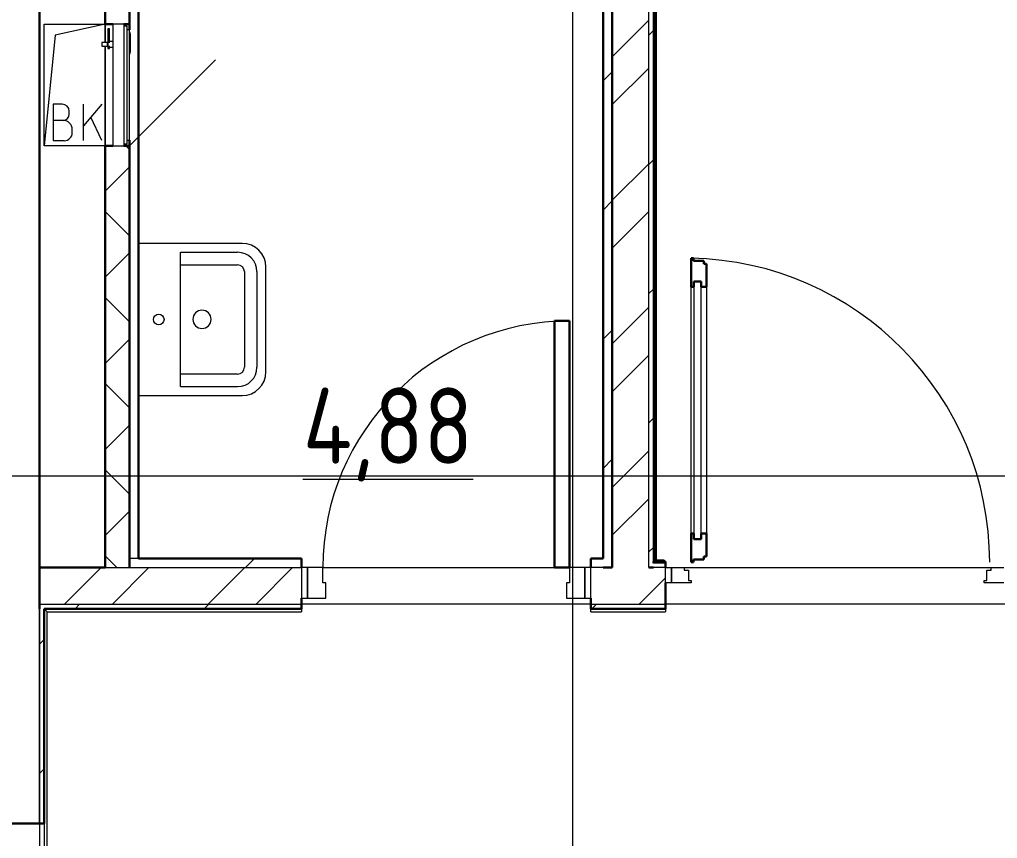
# Model space of a CAD drawing. Header units: millimetres. Extents: x -259809 to 472825, y -397243 to 31861.
# Drawn here: x 274856 to 278066, y -336042 to -333352 of the extents above; entities that cross this region are included whole.
import ezdxf

# ---------------------------------------------------------------- set-up
doc = ezdxf.new("R2010")
doc.units = ezdxf.units.MM
doc.linetypes.add('ADSK_Линия сетки', pattern=[25, 20, -2.5, 0, -2.5])
for name, color, linetype, lineweight in [('Двери', 252, 'Continuous', 9), ('Марки помещений', 252, 'Continuous', 20), ('Обобщенные модели', 252, 'Continuous', 18), ('Оборудование', 8, 'Continuous', 18), ('Ограждение', 252, 'Continuous', 9), ('Оси', 252, 'Continuous', 9), ('Стены внутренние', 252, 'Continuous', 18), ('Стены наружные', 252, 'Continuous', 18), ('Стены штриховка', 7, 'Continuous', 9)]:
    doc.layers.add(name, color=color, linetype=linetype, lineweight=lineweight)
doc.layers.add('Двери открывание', color=7, linetype='Continuous', lineweight=9, true_color=0xc0c0c0)
doc.styles.add('GOST Common_2', font='', dxfattribs={"width": 0.9, "height": 250})
doc.styles.get('GOST Common_2').set_extended_font_data('GOST type B')

# ---------------------------------------------------------------- blocks, each defined once
blk = doc.blocks.new('3 этаж')
at = {"color": 251, "lineweight": 18, "true_color": 0x636466}
for p, q in [((274936.4, 18921.6), (274936.4, 19321.6)), ((274936.4, 19321.6), (275136.4, 19321.6)), ((275136.4, 19321.6), (274972.6, 19284.7)), ((275136.4, 19321.6), (275136.4, 19261.2)), ((274972.6, 19284.7), (274936.4, 18921.6)), ((275136.4, 19248.9), (275136.4, 18921.6)), ((274995.5, 19058.8), (274965.5, 19058.8)), ((274965.5, 19058.8), (274965.5, 18938.8)), ((275125.5, 19058.8), (275065.5, 18987.3)), ((275065.5, 18938.8), (275065.5, 19058.8)), ((274998.9, 19005.4), (274965.5, 19005.4)), ((275018.9, 19025.4), (275018.9, 19035.4)), ((275125.5, 18938.8), (275089.6, 19015.9)), ((275028.9, 18965.4), (275028.9, 18975.4)), ((275136.4, 18921.6), (274936.4, 18921.6)), ((274965.5, 18938.8), (275002.2, 18938.8))]:
    blk.add_line(p, q, dxfattribs=at)
for centre, radius, start, end in [((274995.5, 19035.4), 23.3, 0, 90), ((274998.9, 19025.4), 20, 270, 0), ((274998.9, 18975.4), 30, 0, 90), ((275002.2, 18965.4), 26.7, 270, 0)]:
    blk.add_arc(centre, radius, start, end, dxfattribs=at)
at = {"layer": 'Двери', "color": 251, "lineweight": 30, "true_color": 0x636466}
for p, q in [((277060.4, 18552.6), (277068.4, 18552.6)), ((277060.4, 18458.6), (277060.4, 18552.6)), ((277068.4, 18552.6), (277068.4, 18543.6)), ((277068.4, 18543.6), (277102.4, 18543.6)), ((277102.4, 18543.6), (277102.4, 18534.6)), ((277102.4, 18534.6), (277110.4, 18534.6)), ((277110.4, 18534.6), (277110.4, 18458.6)), ((277069.4, 18458.6), (277060.4, 18458.6)), ((277069.4, 18476.6), (277069.4, 18458.6)), ((277093.4, 18476.6), (277069.4, 18476.6)), ((277093.4, 18458.6), (277093.4, 18476.6)), ((277110.4, 18458.6), (277093.4, 18458.6)), ((276661.4, 18346.6), (276611.4, 18346.6)), ((276611.4, 18346.6), (276611.4, 17536.6)), ((276661.4, 17536.6), (276661.4, 18346.6)), ((277060.4, 17554.6), (277060.4, 17648.6)), ((277069.4, 17648.6), (277060.4, 17648.6)), ((277069.4, 17630.6), (277069.4, 17648.6)), ((277093.4, 17630.6), (277069.4, 17630.6)), ((277093.4, 17648.6), (277093.4, 17630.6)), ((277110.4, 17648.6), (277093.4, 17648.6)), ((277110.4, 17648.6), (277110.4, 17572.6)), ((277068.4, 17563.6), (277068.4, 17554.6)), ((277102.4, 17563.6), (277068.4, 17563.6)), ((277102.4, 17572.6), (277102.4, 17563.6)), ((277110.4, 17572.6), (277102.4, 17572.6)), ((276611.4, 17536.6), (276661.4, 17536.6)), ((277068.4, 17554.6), (277060.4, 17554.6))]:
    blk.add_line(p, q, dxfattribs=at)
at = {"layer": 'Двери', "color": 251, "true_color": 0x636466}
for p, q in [((277060.4, 17648.6), (277060.4, 18458.6)), ((277069.4, 18476.6), (277069.4, 17630.6)), ((277093.4, 18476.6), (277069.4, 18476.6)), ((277093.4, 17630.6), (277093.4, 18476.6)), ((277110.4, 18458.6), (277110.4, 17648.6)), ((277069.4, 17630.6), (277093.4, 17630.6)), ((275801.4, 17536.6), (275781.4, 17536.6)), ((275781.4, 17536.6), (275781.4, 17436.6)), ((275851.4, 17536.6), (275801.4, 17536.6)), ((275801.4, 17536.6), (275801.4, 17436.6)), ((275801.4, 17436.6), (275801.4, 17536.6)), ((275851.4, 17486.6), (275851.4, 17536.6)), ((276711.4, 17536.6), (276661.4, 17536.6)), ((276661.4, 17536.6), (276661.4, 17486.6)), ((276711.4, 17436.6), (276711.4, 17536.6)), ((276731.4, 17536.6), (276711.4, 17536.6)), ((276711.4, 17536.6), (276711.4, 17436.6)), ((276731.4, 17436.6), (276731.4, 17536.6)), ((276976.4, 17536.6), (276996.4, 17536.6)), ((276976.4, 17486.6), (276976.4, 17536.6)), ((276996.4, 17536.6), (276996.4, 17486.6)), ((276996.4, 17536.6), (277037.4, 17536.6)), ((276996.4, 17486.6), (276996.4, 17536.6)), ((277037.4, 17536.6), (277037.4, 17528.6)), ((277037.4, 17528.6), (277051.4, 17528.6)), ((277051.4, 17528.6), (277051.4, 17494.6)), ((278031.4, 17528.6), (278045.4, 17528.6)), ((278031.4, 17494.6), (278031.4, 17528.6)), ((278045.4, 17528.6), (278045.4, 17536.6)), ((278045.4, 17536.6), (278086.4, 17536.6)), ((275861.4, 17486.6), (275851.4, 17486.6)), ((275861.4, 17436.6), (275861.4, 17486.6)), ((276661.4, 17486.6), (276651.4, 17486.6)), ((276651.4, 17486.6), (276651.4, 17436.6)), ((276996.4, 17486.6), (276976.4, 17486.6)), ((277060.4, 17486.6), (276996.4, 17486.6)), ((277051.4, 17494.6), (277060.4, 17494.6)), ((277060.4, 17494.6), (277060.4, 17486.6)), ((278022.4, 17494.6), (278031.4, 17494.6)), ((278022.4, 17486.6), (278022.4, 17494.6)), ((278086.4, 17486.6), (278022.4, 17486.6)), ((275781.4, 17436.6), (275801.4, 17436.6)), ((275801.4, 17436.6), (275861.4, 17436.6)), ((276651.4, 17436.6), (276711.4, 17436.6)), ((276711.4, 17436.6), (276731.4, 17436.6))]:
    blk.add_line(p, q, dxfattribs=at)
blk.add_arc((276661.4, 17536.6), 810, 90, 180, dxfattribs=at)
at = {"layer": 'Двери открывание', "color": 251, "true_color": 0x636466}
blk.add_arc((277042.4, 17554.6), 998, 0, 88.9666, dxfattribs=at)
at = {"layer": 'Обобщенные модели', "color": 251, "true_color": 0x636466}
for p, q in [((275586.4, 18601.6), (275246.4, 18601.6)), ((275384.3, 18572.1), (275571.5, 18572.1)), ((275384.3, 18131), (275384.3, 18572.1)), ((275384.3, 18530.8), (275571.5, 18530.8)), ((275664.3, 18351.7), (275664.3, 18523.6)), ((275593.8, 18508.6), (275593.8, 18194.5)), ((275635.1, 18508.6), (275635.1, 18194.5)), ((275664.3, 18179.5), (275664.3, 18351.7)), ((275571.5, 18172.3), (275384.3, 18172.3)), ((275384.3, 18131), (275571.5, 18131)), ((275246.4, 18101.5), (275586.4, 18101.5))]:
    blk.add_line(p, q, dxfattribs=at)
blk.add_circle((275312.6, 18351.6), 17.5, dxfattribs=at)
for centre, radius, start, end in [((275586.4, 18523.6), 78, 0, 90), ((275571.5, 18508.6), 63.6, 0, 90), ((275571.5, 18508.6), 22.3, 0, 90), ((275454.5, 18352), 30, 90, 270), ((275454.5, 18352), 30, 270, 90), ((275571.5, 18194.5), 63.6, 270, 0), ((275571.5, 18194.5), 22.3, 270, 0), ((275586.4, 18179.5), 78, 270, 0)]:
    blk.add_arc(centre, radius, start, end, dxfattribs=at)
at = {"layer": 'Оборудование', "color": 251, "true_color": 0x636466}
for p, q in [((275146, 19305.7), (275146, 19259.9)), ((275151, 19305.7), (275146, 19305.7)), ((275151, 19259.9), (275151, 19305.7)), ((275197.7, 19321.6), (275161.4, 19321.6)), ((275161.4, 19321.6), (275161.4, 18921.6)), ((275198.7, 18922.5), (275198.7, 19320.6)), ((275208.4, 19314.6), (275198.7, 19314.6)), ((275209.4, 18929.5), (275209.4, 19313.6)), ((275216.4, 19302.6), (275210.9, 19302.6)), ((275216.4, 18940.6), (275216.4, 19302.6)), ((275218.4, 19293.6), (275216.4, 19293.6)), ((275218.4, 19289.6), (275218.4, 19293.6)), ((275143.5, 19261.2), (275126, 19261.2)), ((275126, 19261.2), (275126, 19248.9)), ((275145.4, 19263.1), (275143.5, 19261.2)), ((275143.5, 19261.2), (275143.5, 19248.9)), ((275161.4, 19264.7), (275145.4, 19264.7)), ((275145.4, 19264.7), (275145.4, 19245.4)), ((275218.4, 19289.6), (275218.4, 19229.1)), ((275126, 19248.9), (275143.5, 19248.9)), ((275143.5, 19248.9), (275145.4, 19247)), ((275145.4, 19245.4), (275161.4, 19245.4)), ((275146, 19250.2), (275146, 19242)), ((275146, 19242), (275151, 19242)), ((275151, 19242), (275151, 19250.2)), ((275218.4, 19225.1), (275218.4, 19229.1)), ((275216.4, 19225.1), (275218.4, 19225.1)), ((275216.4, 18921.6), (275499.2, 19204.4)), ((275210.9, 18940.6), (275216.4, 18940.6)), ((275161.4, 18921.6), (275197.7, 18921.6)), ((275198.7, 18928.6), (275208.4, 18928.6))]:
    blk.add_line(p, q, dxfattribs=at)
for points, knots in [([(275198.7, 19320.6), (275198.7, 19320.7), (275198.6, 19320.8), (275198.6, 19321), (275198.5, 19321.1), (275198.4, 19321.3), (275198.2, 19321.4), (275198, 19321.5), (275197.8, 19321.6), (275197.7, 19321.6)], [0, 0, 0, 0, 0.166667, 0.25, 0.333333, 0.5, 0.666667, 0.833333, 1, 1, 1, 1]), ([(275209.4, 19313.6), (275209.4, 19313.7), (275209.3, 19313.8), (275209.3, 19314), (275209.2, 19314.1), (275209.1, 19314.2), (275209, 19314.3), (275208.9, 19314.4), (275208.7, 19314.5), (275208.5, 19314.6), (275208.4, 19314.6)], [0, 0, 0, 0, 0.166667, 0.25, 0.333333, 0.416667, 0.541667, 0.666667, 0.833333, 1, 1, 1, 1]), ([(275210.9, 19302.6), (275210.8, 19302.6), (275210.6, 19302.6), (275210.3, 19302.7), (275210.1, 19302.8), (275210, 19302.9), (275209.8, 19303), (275209.7, 19303.2), (275209.6, 19303.3), (275209.5, 19303.5), (275209.4, 19303.8), (275209.4, 19304), (275209.4, 19304.1)], [0, 0, 0, 0, 0.166667, 0.25, 0.333333, 0.416667, 0.5, 0.583333, 0.666667, 0.75, 0.833333, 1, 1, 1, 1]), ([(275209.4, 18939), (275209.4, 18939.2), (275209.4, 18939.4), (275209.5, 18939.6), (275209.6, 18939.8), (275209.7, 18940), (275209.8, 18940.1), (275210, 18940.2), (275210.1, 18940.4), (275210.3, 18940.4), (275210.6, 18940.5), (275210.8, 18940.6), (275210.9, 18940.6)], [-1, -1, -1, -1, -0.833333, -0.75, -0.666667, -0.583333, -0.5, -0.416667, -0.333333, -0.25, -0.166667, 0, 0, 0, 0]), ([(275197.7, 18921.6), (275197.8, 18921.6), (275198, 18921.6), (275198.2, 18921.7), (275198.4, 18921.8), (275198.5, 18922), (275198.6, 18922.1), (275198.6, 18922.3), (275198.7, 18922.4), (275198.7, 18922.5)], [-1, -1, -1, -1, -0.833333, -0.666667, -0.5, -0.333333, -0.25, -0.166667, 0, 0, 0, 0]), ([(275208.4, 18928.6), (275208.5, 18928.6), (275208.7, 18928.6), (275208.9, 18928.7), (275209, 18928.8), (275209.1, 18928.9), (275209.2, 18929), (275209.3, 18929.1), (275209.3, 18929.3), (275209.4, 18929.4), (275209.4, 18929.5)], [-1, -1, -1, -1, -0.833333, -0.666667, -0.541667, -0.416667, -0.333333, -0.25, -0.166667, 0, 0, 0, 0])]:
    blk.add_open_spline(points, degree=3, knots=knots, dxfattribs=at)
at = {"layer": 'Ограждение', "color": 251, "true_color": 0x636466}
for p, q in [((276946.4, 17561.6), (276946.4, 21816.6)), ((276946.4, 17561.6), (276941.4, 17556.6)), ((276971.4, 17561.6), (276946.4, 17561.6)), ((276971.4, 17561.6), (276971.4, 17556.6)), ((274946.4, 17391.6), (274936.4, 17401.6)), ((275781.4, 17401.6), (275781.4, 17391.6)), ((276731.4, 17391.6), (276731.4, 17401.6)), ((276976.4, 17401.6), (276976.4, 17391.6)), ((274946.4, 14856.6), (274946.4, 17391.6)), ((274946.4, 17391.6), (275781.4, 17391.6)), ((276731.4, 17391.6), (276976.4, 17391.6))]:
    blk.add_line(p, q, dxfattribs=at)
at = {"layer": 'Оси', "color": 251, "linetype": 'ADSK_Линия сетки', "ltscale": 200, "true_color": 0x636466}
for p, q in [((274921.4, 34587.2), (274921.4, -31389.6)), ((276671.4, 34587.2), (276671.4, -31389.6)), ((308821.4, 17836.6), (237099.1, 17836.6))]:
    blk.add_line(p, q, dxfattribs=at)
at = {"layer": 'Стены внутренние', "color": 251, "lineweight": 30, "true_color": 0x636466}
for p, q in [((274921.4, 23256.6), (274921.4, 17536.6)), ((274921.4, 16696.6), (274219.4, 16696.6))]:
    blk.add_line(p, q, dxfattribs=at)
at = {"layer": 'Стены внутренние', "color": 251, "true_color": 0x636466}
blk.add_line((274921.4, 16696.6), (274921.4, 17401.6), dxfattribs=at)
at = {"layer": 'Стены наружные', "color": 251, "lineweight": 30, "true_color": 0x636466}
for p, q in [((276941.4, 17556.6), (276941.4, 21816.6)), ((275136.4, 19321.6), (275136.4, 20876.6)), ((276801.4, 17536.6), (276801.4, 20876.6)), ((276771.4, 17566.6), (276771.4, 20846.6)), ((275216.4, 19302.6), (275216.4, 19966.6)), ((275246.4, 19936.6), (275246.4, 17566.6)), ((275136.4, 19321.6), (275161.4, 19321.6)), ((275198, 19321.6), (275216.4, 19321.6)), ((275216.4, 17536.6), (275216.4, 18940.6)), ((275136.4, 18921.6), (275136.4, 17536.6)), ((275136.4, 18921.6), (275161.4, 18921.6)), ((275198, 18921.6), (275216.4, 18921.6)), ((275781.4, 17566.6), (275246.4, 17566.6)), ((275781.4, 17566.6), (275781.4, 17536.6)), ((276771.4, 17566.6), (276731.4, 17566.6)), ((276731.4, 17566.6), (276731.4, 17536.6)), ((274921.4, 17536.6), (275136.4, 17536.6)), ((274921.4, 17401.6), (274921.4, 17536.6)), ((276801.4, 17536.6), (276771.4, 17536.6)), ((276936.4, 17536.6), (276921.4, 17536.6)), ((276936.4, 17551.6), (276936.4, 17556.6)), ((276976.4, 17556.6), (276941.4, 17556.6)), ((276976.4, 17556.6), (276976.4, 17536.6)), ((276976.4, 17401.6), (276976.4, 17486.6)), ((275781.4, 17401.6), (275781.4, 17436.6)), ((276731.4, 17401.6), (276731.4, 17436.6)), ((274936.4, 17401.6), (275781.4, 17401.6)), ((274936.4, 17401.6), (274936.4, 16696.6)), ((276731.4, 17401.6), (276976.4, 17401.6)), ((274936.4, 16696.6), (274921.4, 16696.6))]:
    blk.add_line(p, q, dxfattribs=at)
at = {"layer": 'Стены наружные', "color": 251, "linetype": 'Continuous', "lineweight": 9, "true_color": 0x636466}
for p, q in [((276801.4, 19214.5), (276921.4, 19334.5)), ((276921.4, 19285.1), (276936.4, 19300.1)), ((276936.4, 19300.1), (276941.4, 19305.1)), ((276936.4, 19229.4), (276941.4, 19234.4)), ((276771.4, 19135.1), (276801.4, 19165.1)), ((276801.4, 19057.3), (276921.4, 19177.3)), ((276936.4, 19158.7), (276941.4, 19163.7)), ((276936.4, 19088), (276941.4, 19093)), ((276936.4, 19017.3), (276941.4, 19022.3)), ((276936.4, 18946.6), (276941.4, 18951.6)), ((275216.4, 18909.4), (275204.2, 18921.6)), ((276921.4, 18860.9), (276936.4, 18875.9)), ((276936.4, 18875.9), (276941.4, 18880.9)), ((275136.4, 18772.9), (275216.4, 18852.9)), ((276801.4, 18743), (276921.4, 18863)), ((276936.4, 18805.2), (276941.4, 18810.2)), ((276771.4, 18710.9), (276801.4, 18740.9)), ((276936.4, 18734.5), (276941.4, 18739.5)), ((275216.4, 18626.6), (275136.4, 18706.6)), ((276801.4, 18585.8), (276921.4, 18705.8)), ((276936.4, 18663.7), (276941.4, 18668.7)), ((276936.4, 18593), (276941.4, 18598)), ((275136.4, 18490.1), (275216.4, 18570.1)), ((276936.4, 18522.3), (276941.4, 18527.3)), ((276921.4, 18436.6), (276936.4, 18451.6)), ((276936.4, 18451.6), (276941.4, 18456.6)), ((275216.4, 18343.7), (275136.4, 18423.7)), ((276801.4, 18271.5), (276921.4, 18391.5)), ((276936.4, 18380.9), (276941.4, 18385.9)), ((276771.4, 18286.6), (276801.4, 18316.6)), ((276936.4, 18310.2), (276941.4, 18315.2)), ((275136.4, 18207.2), (275216.4, 18287.2)), ((276801.4, 18114.4), (276921.4, 18234.4)), ((276936.4, 18239.5), (276941.4, 18244.5)), ((276936.4, 18168.8), (276941.4, 18173.8)), ((275216.4, 18060.9), (275136.4, 18140.9)), ((276936.4, 18098.1), (276941.4, 18103.1)), ((276921.4, 18012.3), (276936.4, 18027.3)), ((276936.4, 18027.3), (276941.4, 18032.3)), ((275136.4, 17924.4), (275216.4, 18004.4)), ((276936.4, 17956.6), (276941.4, 17961.6)), ((276801.4, 17800.1), (276921.4, 17920.1)), ((276771.4, 17862.3), (276801.4, 17892.3)), ((276936.4, 17885.9), (276941.4, 17890.9)), ((275216.4, 17778), (275136.4, 17858)), ((276936.4, 17815.2), (276941.4, 17820.2)), ((276801.4, 17642.9), (276921.4, 17762.9)), ((275136.4, 17641.6), (275216.4, 17721.6)), ((276936.4, 17744.5), (276941.4, 17749.5)), ((276936.4, 17673.8), (276941.4, 17678.8)), ((276921.4, 17588.1), (276936.4, 17603.1)), ((276936.4, 17603.1), (276941.4, 17608.1)), ((275175, 17536.6), (275136.4, 17575.2)), ((275597, 17536.6), (275627, 17566.6)), ((275003.5, 17416.6), (275123.5, 17536.6)), ((275160.6, 17416.6), (275280.6, 17536.6)), ((275474.9, 17416.6), (275594.9, 17536.6)), ((275632.1, 17416.6), (275752.1, 17536.6)), ((276955.5, 17551.6), (276960.5, 17556.6)), ((276889.3, 17416.6), (276976.4, 17503.6)), ((275037.8, 17401.6), (275052.8, 17416.6)), ((275462, 17401.6), (275477, 17416.6)), ((276734.8, 17401.6), (276749.8, 17416.6)), ((274921.4, 17285.1), (274936.4, 17300.1)), ((274921.4, 16860.9), (274936.4, 16875.9))]:
    blk.add_line(p, q, dxfattribs=at)
at = {"layer": 'Стены наружные', "color": 251, "true_color": 0x636466}
for p, q in [((275136.4, 19261.2), (275136.4, 19321.6)), ((275136.4, 18921.6), (275136.4, 19248.9)), ((275851.4, 17536.6), (276611.4, 17536.6)), ((277037.4, 17536.6), (278045.4, 17536.6)), ((276731.4, 17416.6), (275781.4, 17416.6)), ((278106.4, 17416.6), (276976.4, 17416.6)), ((274936.4, 16696.6), (274936.4, 15366.6))]:
    blk.add_line(p, q, dxfattribs=at)
at = {"layer": 'Стены штриховка', "color": 251, "true_color": 0x636466}
for p, q in [((276921.4, 17536.6), (276921.4, 21816.6)), ((276936.4, 17556.6), (276936.4, 21816.6)), ((275246.4, 17566.6), (275216.4, 17566.6)), ((275136.4, 17536.6), (275781.4, 17536.6)), ((276771.4, 17536.6), (276731.4, 17536.6)), ((276976.4, 17551.6), (276936.4, 17551.6)), ((276976.4, 17536.6), (276936.4, 17536.6)), ((274921.4, 17416.6), (275781.4, 17416.6)), ((276731.4, 17416.6), (276976.4, 17416.6))]:
    blk.add_line(p, q, dxfattribs=at)
at = {"layer": 'Марки помещений', "color": 251, "true_color": 0x636466, "style": 'GOST Common_2', "width": 0.9}
blk.add_text('%%U4,88', height=250, dxfattribs=at).set_placement((275785.7, 17877.6))

msp = doc.modelspace()

# ---------------------------------------------------------------- block references
msp.add_blockref('3 этаж', (0, -352688.9))

doc.saveas('drawing.dxf')
